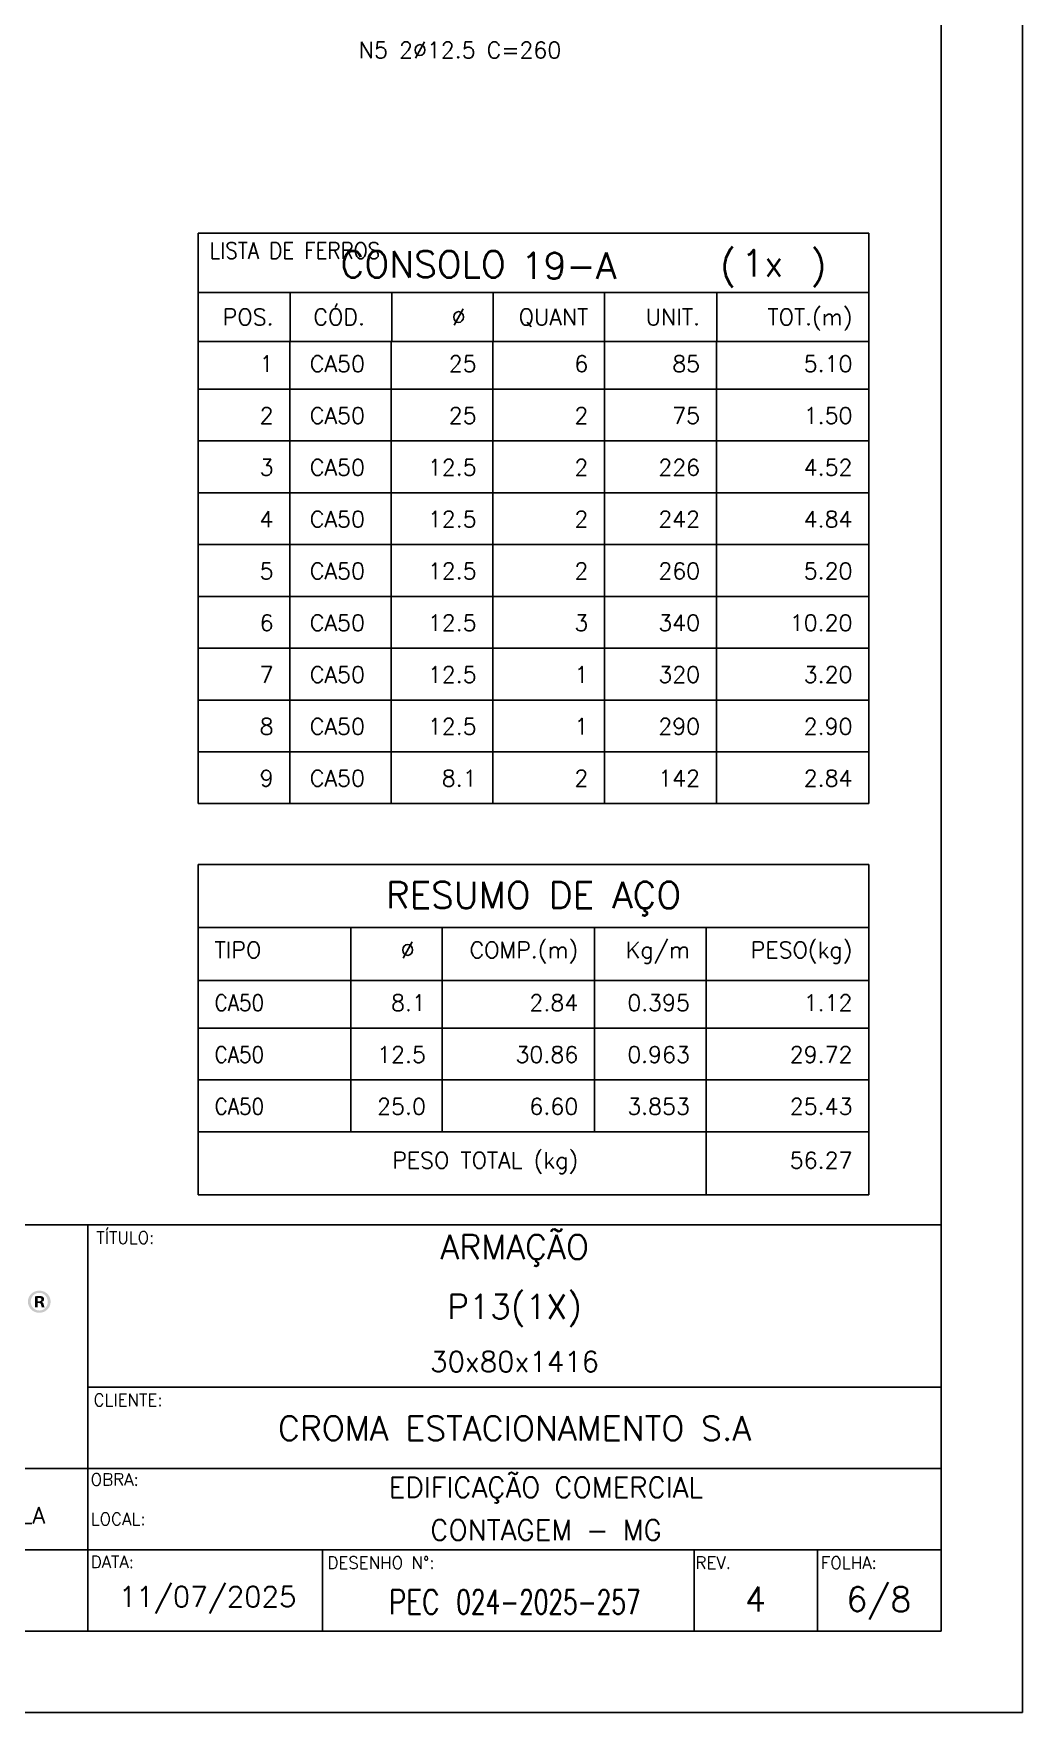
# Model space of a CAD drawing. Header units: centimetres. Extents: x 1658 to 27871, y 8240 to 11444.
# Drawn here: x 21602 to 22514, y 8240 to 9789 of the extents above; entities that cross this region are included whole.
import ezdxf
from ezdxf.enums import TextEntityAlignment as Align

# ---------------------------------------------------------------- set-up
doc = ezdxf.new("R2010")
doc.units = ezdxf.units.CM
doc.header["$LTSCALE"] = 50
doc.header["$MEASUREMENT"] = 0
for name, color, linetype in [('FORMATO-PRECON', 2, 'Continuous'), ('HACHURAS-PRECON', 1, 'Continuous'), ('LINHA-02-PRECON', 2, 'Continuous'), ('ListaF', 3, 'Continuous'), ('X1', 2, 'Continuous')]:
    doc.layers.add(name, color=color, linetype=linetype)
doc.styles.add('PRECON-ROMANS', font='romans.shx')
doc.styles.add('R60', font='ROMANS.shx', dxfattribs={"height": 2})
doc.styles.add('ROMANS', font='ROMANS.SHX', dxfattribs={"oblique": 15, "height": 3})
doc.styles.get("Standard").update_dxf_attribs({"font": 'romans.shx'})

# ---------------------------------------------------------------- blocks, each defined once
blk = doc.blocks.new('A$C2E607E54')
at = {"layer": 'FORMATO-PRECON'}
blk.add_lwpolyline([(0, 4200), (2970, 4200), (2970, 0), (0, 0)], close=True, dxfattribs=at)
at = {"layer": 'FORMATO-PRECON', "color": 6}
blk.add_lwpolyline([(100, 3950), (2870, 3950), (2870, 100), (100, 100)], close=True, dxfattribs=at)
blk = doc.blocks.new('CARIMBO')
at = {"linetype": 'Continuous', "true_color": 0x9c0000}
h = blk.add_hatch(color=14, dxfattribs=at)
h.paths.add_polyline_path([(-1102.4, 393.8), (-1102.1, 394), (-1101.8, 394.2), (-1101.5, 394.5), (-1101.3, 394.7), (-1101, 394.9), (-1100.7, 395.1), (-1100.5, 395.3), (-1100.2, 395.5), (-1100, 395.7), (-1099.8, 396), (-1099.6, 396.2), (-1099.4, 396.4), (-1099.1, 396.7), (-1098.9, 396.9), (-1098.7, 397.2), (-1098.5, 397.5), (-1098.3, 397.7), (-1098.1, 398), (-1098, 398.3), (-1097.8, 398.5), (-1097.6, 398.8), (-1097.4, 399.2), (-1097.3, 399.4), (-1097.2, 399.7), (-1097, 400), (-1096.9, 400.3), (-1096.8, 400.7), (-1096.7, 401), (-1096.6, 401.3), (-1096.5, 401.6), (-1096.4, 402), (-1096.4, 402.3), (-1096.2, 402.6), (-1096.2, 403), (-1096.1, 403.3), (-1096.1, 403.7), (-1096, 404), (-1096, 404.3), (-1096, 404.7), (-1095.9, 405), (-1095.9, 405.4), (-1095.9, 405.8), (-1096, 406.1), (-1096, 406.5), (-1096, 406.8), (-1096.1, 407.1), (-1096.1, 407.5), (-1096.2, 407.8), (-1096.2, 408.2), (-1096.4, 408.5), (-1096.4, 408.8), (-1096.5, 409.1), (-1096.6, 409.5), (-1096.7, 409.8), (-1096.8, 410.1), (-1096.9, 410.4), (-1097, 410.7), (-1097.2, 411), (-1097.3, 411.3), (-1097.4, 411.6), (-1097.6, 411.9), (-1097.8, 412.2), (-1098, 412.5), (-1098.1, 412.7), (-1098.3, 413), (-1098.5, 413.3), (-1098.7, 413.5), (-1098.9, 413.8), (-1099.1, 414.1), (-1099.3, 414.3), (-1099.6, 414.6), (-1099.8, 414.8), (-1100, 415), (-1100.2, 415.2), (-1100.4, 415.5), (-1100.7, 415.7), (-1101, 415.9), (-1101.3, 416.1), (-1101.5, 416.3), (-1101.7, 416.5), (-1102, 416.7), (-1102.3, 416.8), (-1102.6, 417), (-1102.9, 417.2), (-1103.2, 417.4), (-1103.4, 417.5), (-1103.8, 417.6), (-1104.1, 417.8), (-1104.4, 417.9), (-1104.7, 418), (-1105, 418.1), (-1105.4, 418.2), (-1105.6, 418.3), (-1106, 418.5), (-1106.3, 418.5), (-1106.6, 418.6), (-1107, 418.7), (-1107.3, 418.7), (-1107.7, 418.8), (-1108, 418.9), (-1108.4, 418.9), (-1108.7, 418.9), (-1109, 418.9), (-1109.4, 418.9), (-1109.8, 418.9), (-1110.1, 418.9), (-1110.5, 418.9), (-1110.9, 418.9), (-1111.2, 418.9), (-1111.6, 418.9), (-1112, 418.8), (-1112.3, 418.7), (-1112.6, 418.7), (-1113, 418.6), (-1113.3, 418.5), (-1113.7, 418.5), (-1114, 418.3), (-1114.4, 418.2), (-1114.6, 418.1), (-1115, 418), (-1115.3, 417.9), (-1115.6, 417.8), (-1115.9, 417.6), (-1116.2, 417.5), (-1116.5, 417.4), (-1116.8, 417.2), (-1117.1, 417), (-1117.4, 416.8), (-1117.7, 416.7), (-1118, 416.5), (-1118.2, 416.3), (-1118.5, 416.1), (-1118.8, 415.9), (-1119.1, 415.7), (-1119.3, 415.5), (-1119.5, 415.2), (-1119.7, 415), (-1120, 414.8), (-1120.2, 414.6), (-1120.4, 414.3), (-1120.7, 414.1), (-1120.9, 413.8), (-1121.1, 413.5), (-1121.3, 413.3), (-1121.4, 413), (-1121.6, 412.7), (-1121.9, 412.5), (-1122, 412.2), (-1122.2, 411.9), (-1122.3, 411.6), (-1122.5, 411.3), (-1122.6, 411), (-1122.7, 410.7), (-1122.9, 410.4), (-1123, 410.1), (-1123.1, 409.8), (-1123.2, 409.5), (-1123.4, 409.1), (-1123.4, 408.8), (-1123.5, 408.5), (-1123.6, 408.2), (-1123.6, 407.8), (-1123.7, 407.5), (-1123.8, 407.1), (-1123.8, 406.8), (-1123.8, 406.5), (-1123.8, 406.1), (-1123.8, 405.8), (-1123.8, 405.4), (-1123.8, 405), (-1123.8, 404.7), (-1123.8, 404.3), (-1123.8, 404), (-1123.8, 403.7), (-1123.7, 403.3), (-1123.6, 403), (-1123.6, 402.6), (-1123.5, 402.3), (-1123.4, 402), (-1123.4, 401.6), (-1123.2, 401.3), (-1123.1, 401), (-1123, 400.7), (-1122.9, 400.3), (-1122.7, 400), (-1122.6, 399.7), (-1122.5, 399.4), (-1122.3, 399.2), (-1122.2, 398.8), (-1122, 398.5), (-1121.9, 398.3), (-1121.6, 398), (-1121.4, 397.7), (-1121.3, 397.5), (-1121.1, 397.2), (-1120.9, 396.9), (-1120.7, 396.7), (-1120.5, 396.4), (-1120.2, 396.2), (-1120, 396), (-1119.7, 395.7), (-1119.5, 395.5), (-1119.3, 395.3), (-1119.1, 395.1), (-1118.8, 394.9), (-1118.5, 394.7), (-1118.2, 394.5), (-1118, 394.2), (-1117.7, 394), (-1117.4, 393.8), (-1117.1, 393.7), (-1116.9, 393.5), (-1116.5, 393.4), (-1116.3, 393.2), (-1115.9, 393.1), (-1115.6, 393), (-1115.3, 392.8), (-1115, 392.7), (-1114.7, 392.5), (-1114.4, 392.5), (-1114, 392.3), (-1113.7, 392.3), (-1113.4, 392.1), (-1113.1, 392.1), (-1112.7, 392), (-1112.4, 391.9), (-1112, 391.9), (-1111.6, 391.9), (-1111.3, 391.8), (-1110.9, 391.8), (-1110.6, 391.7), (-1110.3, 391.7), (-1109.9, 391.7), (-1109.5, 391.7), (-1109.2, 391.7), (-1108.8, 391.8), (-1108.4, 391.8), (-1108.1, 391.9), (-1107.7, 391.9), (-1107.4, 391.9), (-1107.1, 392), (-1106.7, 392.1), (-1106.4, 392.1), (-1106, 392.3), (-1105.7, 392.3), (-1105.4, 392.5), (-1105.1, 392.5), (-1104.7, 392.7), (-1104.4, 392.8), (-1104.1, 393), (-1103.8, 393.1), (-1103.5, 393.2), (-1103.2, 393.4), (-1102.9, 393.5), (-1102.6, 393.7)])
h.paths.add_polyline_path([(-1106.6, 395), (-1106.9, 394.9), (-1107.1, 394.9), (-1107.4, 394.8), (-1107.7, 394.7), (-1107.9, 394.7), (-1108.1, 394.7), (-1108.4, 394.6), (-1108.7, 394.6), (-1109, 394.6), (-1109.2, 394.6), (-1109.5, 394.5), (-1109.8, 394.5), (-1110.1, 394.5), (-1110.3, 394.6), (-1110.6, 394.6), (-1110.9, 394.6), (-1111.1, 394.7), (-1111.4, 394.7), (-1111.7, 394.7), (-1112, 394.8), (-1112.2, 394.8), (-1112.5, 394.9), (-1112.7, 394.9), (-1113, 395), (-1113.3, 395.1), (-1113.5, 395.2), (-1113.7, 395.3), (-1114, 395.4), (-1114.2, 395.5), (-1114.5, 395.6), (-1114.7, 395.7), (-1114.9, 395.8), (-1115.2, 396), (-1115.4, 396.1), (-1115.6, 396.2), (-1115.8, 396.4), (-1116, 396.6), (-1116.2, 396.7), (-1116.4, 396.8), (-1116.6, 397), (-1116.8, 397.2), (-1117, 397.3), (-1117.1, 397.5), (-1117.4, 397.7), (-1117.5, 397.9), (-1117.7, 398.1), (-1117.8, 398.3), (-1118, 398.5), (-1118.2, 398.7), (-1118.3, 398.9), (-1118.4, 399.1), (-1118.6, 399.3), (-1118.8, 399.5), (-1118.9, 399.8), (-1119, 400), (-1119.1, 400.2), (-1119.3, 400.5), (-1119.3, 400.7), (-1119.5, 400.9), (-1119.5, 401.1), (-1119.7, 401.4), (-1119.7, 401.6), (-1119.8, 401.9), (-1119.9, 402.2), (-1120, 402.4), (-1120.1, 402.6), (-1120.1, 402.9), (-1120.1, 403.2), (-1120.2, 403.5), (-1120.3, 403.7), (-1120.3, 404), (-1120.4, 404.3), (-1120.4, 404.5), (-1120.4, 404.8), (-1120.4, 405.1), (-1120.4, 405.4), (-1120.4, 405.6), (-1120.4, 405.9), (-1120.4, 406.2), (-1120.4, 406.5), (-1120.3, 406.7), (-1120.3, 407), (-1120.2, 407.3), (-1120.1, 407.5), (-1120.1, 407.8), (-1120.1, 408.1), (-1120, 408.4), (-1119.9, 408.6), (-1119.8, 408.8), (-1119.7, 409.1), (-1119.7, 409.3), (-1119.6, 409.6), (-1119.5, 409.9), (-1119.3, 410.1), (-1119.3, 410.3), (-1119.1, 410.5), (-1119, 410.7), (-1118.9, 411), (-1118.8, 411.2), (-1118.6, 411.4), (-1118.5, 411.6), (-1118.3, 411.8), (-1118.2, 412), (-1118, 412.2), (-1117.9, 412.5), (-1117.7, 412.7), (-1117.6, 412.9), (-1117.4, 413.1), (-1117.2, 413.2), (-1117, 413.4), (-1116.8, 413.5), (-1116.6, 413.7), (-1116.5, 413.9), (-1116.3, 414.1), (-1116.1, 414.2), (-1115.9, 414.4), (-1115.6, 414.5), (-1115.4, 414.6), (-1115.2, 414.8), (-1115, 414.9), (-1114.8, 415), (-1114.5, 415.2), (-1114.3, 415.2), (-1114.1, 415.4), (-1113.8, 415.5), (-1113.6, 415.6), (-1113.3, 415.7), (-1113.1, 415.7), (-1112.9, 415.8), (-1112.6, 415.9), (-1112.3, 415.9), (-1112.1, 416), (-1111.8, 416.1), (-1111.6, 416.1), (-1111.3, 416.1), (-1111, 416.1), (-1110.7, 416.2), (-1110.5, 416.2), (-1110.2, 416.2), (-1109.9, 416.2), (-1109.6, 416.2), (-1109.4, 416.2), (-1109.1, 416.2), (-1108.8, 416.1), (-1108.6, 416.1), (-1108.3, 416.1), (-1108, 416.1), (-1107.7, 416), (-1107.5, 415.9), (-1107.3, 415.9), (-1107, 415.8), (-1106.7, 415.7), (-1106.5, 415.7), (-1106.2, 415.6), (-1106, 415.5), (-1105.8, 415.4), (-1105.6, 415.2), (-1105.3, 415.1), (-1105.1, 415), (-1104.8, 414.9), (-1104.6, 414.8), (-1104.4, 414.6), (-1104.2, 414.5), (-1104, 414.4), (-1103.8, 414.2), (-1103.6, 414), (-1103.4, 413.9), (-1103.2, 413.7), (-1103, 413.5), (-1102.8, 413.4), (-1102.6, 413.2), (-1102.4, 413), (-1102.3, 412.9), (-1102.1, 412.7), (-1101.9, 412.5), (-1101.7, 412.2), (-1101.6, 412), (-1101.5, 411.8), (-1101.3, 411.6), (-1101.2, 411.4), (-1101.1, 411.2), (-1100.9, 411), (-1100.8, 410.7), (-1100.6, 410.5), (-1100.6, 410.3), (-1100.4, 410.1), (-1100.3, 409.8), (-1100.2, 409.6), (-1100.2, 409.3), (-1100, 409), (-1100, 408.8), (-1099.9, 408.6), (-1099.8, 408.3), (-1099.8, 408), (-1099.7, 407.8), (-1099.6, 407.5), (-1099.6, 407.2), (-1099.6, 407), (-1099.6, 406.7), (-1099.5, 406.5), (-1099.5, 406.1), (-1099.5, 405.8), (-1099.4, 405.6), (-1099.4, 405.3), (-1099.4, 405), (-1099.5, 404.8), (-1099.5, 404.5), (-1099.5, 404.2), (-1099.6, 403.9), (-1099.6, 403.7), (-1099.6, 403.4), (-1099.6, 403.1), (-1099.7, 402.8), (-1099.8, 402.6), (-1099.8, 402.4), (-1099.9, 402.1), (-1100, 401.8), (-1100, 401.6), (-1100.2, 401.3), (-1100.2, 401.1), (-1100.3, 400.9), (-1100.4, 400.6), (-1100.5, 400.4), (-1100.6, 400.2), (-1100.8, 399.9), (-1100.9, 399.7), (-1101.1, 399.5), (-1101.2, 399.3), (-1101.3, 399), (-1101.5, 398.8), (-1101.6, 398.6), (-1101.7, 398.4), (-1101.9, 398.2), (-1102.1, 398.1), (-1102.2, 397.9), (-1102.4, 397.7), (-1102.6, 397.5), (-1102.8, 397.3), (-1103, 397.1), (-1103.2, 397), (-1103.3, 396.8), (-1103.5, 396.6), (-1103.7, 396.5), (-1103.9, 396.4), (-1104.1, 396.2), (-1104.3, 396.1), (-1104.5, 396), (-1104.8, 395.8), (-1105, 395.7), (-1105.2, 395.5), (-1105.5, 395.5), (-1105.7, 395.3), (-1105.9, 395.3), (-1106.2, 395.1), (-1106.4, 395.1)], flags=16)
h.paths.add_polyline_path([(-1106.6, 398.3), (-1106.8, 398.5), (-1106.9, 398.8), (-1107, 399), (-1107.1, 399.2), (-1107.1, 399.4), (-1107.2, 399.6), (-1107.3, 399.8), (-1107.3, 400), (-1107.4, 400.2), (-1107.5, 400.5), (-1107.5, 400.8), (-1107.6, 401.1), (-1107.7, 401.3), (-1107.7, 401.7), (-1107.7, 401.9), (-1107.8, 402.2), (-1107.9, 402.4), (-1108, 402.6), (-1108.1, 402.8), (-1108.3, 402.9), (-1108.4, 403.1), (-1108.6, 403.3), (-1108.8, 403.3), (-1109, 403.5), (-1109.2, 403.5), (-1109.4, 403.6), (-1109.6, 403.7), (-1109.9, 403.7), (-1110.2, 403.7), (-1110.5, 403.7), (-1112, 403.7), (-1112, 398.3), (-1115.2, 398.3), (-1115.2, 411.9), (-1114.9, 412), (-1114.7, 412), (-1114.4, 412), (-1114.1, 412), (-1113.9, 412.1), (-1113.5, 412.1), (-1113.3, 412.2), (-1112.9, 412.2), (-1112.6, 412.2), (-1112.2, 412.2), (-1111.9, 412.2), (-1111.6, 412.3), (-1111.1, 412.3), (-1110.7, 412.3), (-1110.5, 412.3), (-1110.3, 412.3), (-1110.1, 412.3), (-1109.9, 412.3), (-1109.7, 412.3), (-1109.5, 412.3), (-1109.2, 412.3), (-1109, 412.3), (-1108.8, 412.3), (-1108.6, 412.3), (-1108.3, 412.2), (-1107.9, 412.2), (-1107.6, 412.2), (-1107.3, 412.1), (-1107, 412), (-1106.8, 412), (-1106.5, 411.9), (-1106.3, 411.8), (-1106, 411.7), (-1105.8, 411.6), (-1105.7, 411.5), (-1105.5, 411.4), (-1105.3, 411.2), (-1105, 411), (-1104.7, 410.7), (-1104.5, 410.4), (-1104.4, 410.3), (-1104.3, 410.1), (-1104.2, 409.9), (-1104.1, 409.7), (-1104.1, 409.5), (-1104, 409.3), (-1104, 409), (-1103.9, 408.8), (-1103.9, 408.6), (-1103.9, 408.4), (-1103.9, 408.1), (-1104, 407.8), (-1104.1, 407.5), (-1104.1, 407.2), (-1104.3, 407), (-1104.4, 406.7), (-1104.5, 406.5), (-1104.7, 406.3), (-1104.9, 406.1), (-1105.1, 405.9), (-1105.4, 405.8), (-1105.6, 405.6), (-1105.9, 405.5), (-1106.2, 405.4), (-1106.4, 405.2), (-1106.7, 405.2), (-1106.7, 405), (-1106.5, 404.9), (-1106.2, 404.8), (-1106, 404.7), (-1105.8, 404.5), (-1105.7, 404.4), (-1105.5, 404.2), (-1105.4, 404.1), (-1105.2, 403.9), (-1105, 403.7), (-1104.9, 403.4), (-1104.8, 403.2), (-1104.7, 402.9), (-1104.6, 402.6), (-1104.5, 402.3), (-1104.4, 402), (-1104.3, 401.7), (-1104.3, 401.5), (-1104.3, 401.3), (-1104.2, 400.9), (-1104.1, 400.7), (-1104.1, 400.3), (-1104, 400.1), (-1103.9, 399.8), (-1103.9, 399.6), (-1103.8, 399.4), (-1103.7, 399.2), (-1103.6, 399.1), (-1103.5, 398.8), (-1103.4, 398.5), (-1103.3, 398.3)], flags=0)
h.paths.add_polyline_path([(-1109.2, 406), (-1109.5, 406), (-1109.8, 406), (-1110.1, 406), (-1110.5, 406), (-1112, 406), (-1112, 409.9), (-1111.6, 409.9), (-1111.5, 409.9), (-1111.3, 410), (-1111, 410), (-1110.7, 410), (-1110.5, 410), (-1110.2, 410), (-1109.9, 410), (-1109.5, 410), (-1109.2, 409.9), (-1108.9, 409.9), (-1108.6, 409.8), (-1108.4, 409.7), (-1108.2, 409.6), (-1108, 409.5), (-1107.8, 409.3), (-1107.7, 409.2), (-1107.6, 409), (-1107.5, 408.8), (-1107.4, 408.6), (-1107.3, 408.4), (-1107.3, 408.2), (-1107.3, 408), (-1107.3, 407.7), (-1107.4, 407.5), (-1107.5, 407.3), (-1107.5, 407.1), (-1107.7, 406.9), (-1107.8, 406.7), (-1108, 406.6), (-1108.2, 406.5), (-1108.4, 406.3), (-1108.7, 406.2), (-1109, 406.1)], flags=0)
h = blk.add_hatch(color=14, dxfattribs=at)
h.paths.add_polyline_path([(-1104.1, 400.7), (-1104.2, 400.9), (-1104.3, 401.3), (-1104.3, 401.5), (-1104.3, 401.7), (-1104.4, 402), (-1104.5, 402.3), (-1104.6, 402.6), (-1104.7, 402.9), (-1104.8, 403.2), (-1104.9, 403.4), (-1105, 403.7), (-1105.2, 403.9), (-1105.4, 404.1), (-1105.5, 404.2), (-1105.7, 404.4), (-1105.8, 404.5), (-1106, 404.7), (-1106.2, 404.8), (-1106.5, 404.9), (-1106.7, 405), (-1106.7, 405.2), (-1106.4, 405.2), (-1106.2, 405.4), (-1105.9, 405.5), (-1105.6, 405.6), (-1105.4, 405.8), (-1105.1, 405.9), (-1104.9, 406.1), (-1104.7, 406.3), (-1104.5, 406.5), (-1104.4, 406.7), (-1104.3, 407), (-1104.1, 407.2), (-1104.1, 407.5), (-1104, 407.8), (-1103.9, 408.1), (-1103.9, 408.4), (-1103.9, 408.6), (-1103.9, 408.8), (-1104, 409), (-1104, 409.3), (-1104.1, 409.5), (-1104.1, 409.7), (-1104.2, 409.9), (-1104.3, 410.1), (-1104.4, 410.3), (-1104.5, 410.4), (-1104.7, 410.7), (-1105, 411), (-1105.3, 411.2), (-1105.5, 411.4), (-1105.7, 411.5), (-1105.8, 411.6), (-1106, 411.7), (-1106.3, 411.8), (-1106.5, 411.9), (-1106.8, 412), (-1107, 412), (-1107.3, 412.1), (-1107.6, 412.2), (-1107.9, 412.2), (-1108.3, 412.2), (-1108.6, 412.3), (-1108.8, 412.3), (-1109, 412.3), (-1109.2, 412.3), (-1109.5, 412.3), (-1109.7, 412.3), (-1109.9, 412.3), (-1110.1, 412.3), (-1110.3, 412.3), (-1110.5, 412.3), (-1110.7, 412.3), (-1111.1, 412.3), (-1111.6, 412.3), (-1111.9, 412.2), (-1112.2, 412.2), (-1112.6, 412.2), (-1112.9, 412.2), (-1113.3, 412.2), (-1113.5, 412.1), (-1113.9, 412.1), (-1114.1, 412), (-1114.4, 412), (-1114.7, 412), (-1114.9, 412), (-1115.2, 411.9), (-1115.2, 398.3), (-1112, 398.3), (-1112, 403.7), (-1110.5, 403.7), (-1110.2, 403.7), (-1109.9, 403.7), (-1109.6, 403.7), (-1109.4, 403.6), (-1109.2, 403.5), (-1109, 403.5), (-1108.8, 403.3), (-1108.6, 403.3), (-1108.4, 403.1), (-1108.3, 402.9), (-1108.1, 402.8), (-1108, 402.6), (-1107.9, 402.4), (-1107.8, 402.2), (-1107.7, 401.9), (-1107.7, 401.7), (-1107.7, 401.3), (-1107.6, 401.1), (-1107.5, 400.8), (-1107.5, 400.5), (-1107.4, 400.2), (-1107.3, 400), (-1107.3, 399.8), (-1107.2, 399.6), (-1107.1, 399.4), (-1107.1, 399.2), (-1107, 399), (-1106.9, 398.8), (-1106.8, 398.5), (-1106.6, 398.3), (-1103.3, 398.3), (-1103.4, 398.5), (-1103.5, 398.8), (-1103.6, 399.1), (-1103.7, 399.2), (-1103.8, 399.4), (-1103.9, 399.6), (-1103.9, 399.8), (-1104, 400.1), (-1104.1, 400.3)])
h.paths.add_polyline_path([(-1108.4, 406.3), (-1108.7, 406.2), (-1109, 406.1), (-1109.2, 406), (-1109.5, 406), (-1109.8, 406), (-1110.1, 406), (-1110.5, 406), (-1112, 406), (-1112, 409.9), (-1111.6, 409.9), (-1111.5, 409.9), (-1111.3, 410), (-1111, 410), (-1110.7, 410), (-1110.5, 410), (-1110.2, 410), (-1109.9, 410), (-1109.5, 410), (-1109.2, 409.9), (-1108.9, 409.9), (-1108.6, 409.8), (-1108.4, 409.7), (-1108.2, 409.6), (-1108, 409.5), (-1107.8, 409.3), (-1107.7, 409.2), (-1107.6, 409), (-1107.5, 408.8), (-1107.4, 408.6), (-1107.3, 408.4), (-1107.3, 408.2), (-1107.3, 408), (-1107.3, 407.7), (-1107.4, 407.5), (-1107.5, 407.3), (-1107.5, 407.1), (-1107.7, 406.9), (-1107.8, 406.7), (-1108, 406.6), (-1108.2, 406.5)], flags=16)
at = {"layer": 'FORMATO-PRECON', "color": 6}
for p, q in [((-1050, 0), (-1050, 500)), ((-1050, 300), (0, 300)), ((-1750, 200), (0, 200)), ((-1750, 100), (0, 100)), ((-303.9, 0), (-303.9, 100)), ((-152, 0), (-152, 100))]:
    blk.add_line(p, q, dxfattribs=at)
blk.add_lwpolyline([(-1750, 500), (0, 500), (0, 0), (-1750, 0)], close=True, dxfattribs=at)
blk.add_lwpolyline([(-761.3, 0), (-761.3, 100)], dxfattribs=at)
at = {"layer": 'FORMATO-PRECON', "style": 'ROMANS'}
for s, p in [('TÍTULO:', (-1039.6, 476.7)), ('CLIENTE:', (-1043.1, 277)), ('OBRA:', (-1046.6, 179.1)), ('LOCAL:', (-1046.6, 130.5)), ('DATA:', (-1046.6, 77.7)), ('DESENHO N%%d:', (-755.3, 76.7)), ('REV.', (-302.3, 76.7)), ('FOLHA:', (-148, 76.7))]:
    blk.add_text(s, height=15, dxfattribs=at).set_placement(p)
at = {"layer": 'FORMATO-PRECON', "color": 4, "linetype": 'ByBlock', "style": 'R60', "width": 0.8}
blk.add_text('PEC', height=30, dxfattribs=at).set_placement((-679.9, 21))
at = {"layer": 'FORMATO-PRECON', "color": 5, "style": 'PRECON-ROMANS', "flags": 8}
for p in [(-524.8, 472.6), (-525, 423), (-525, 399.4), (-525, 376)]:
    blk.add_attdef('X', text='', height=30, dxfattribs=at).set_placement(p, align=Align.MIDDLE_CENTER)
at = {"layer": 'FORMATO-PRECON', "color": 3, "style": 'PRECON-ROMANS', "flags": 8}
for p in [(-525, 331.7), (-486.3, 177), (-486.3, 124.4)]:
    blk.add_attdef('X', text='', height=25, dxfattribs=at).set_placement(p, align=Align.MIDDLE_CENTER)
at = {"layer": 'FORMATO-PRECON', "color": 4, "style": 'PRECON-ROMANS', "flags": 8}
for p in [(-525, 249.6), (-483.3, 36), (-228.7, 39.4), (-76.7, 39.4)]:
    blk.add_attdef('X', text='', height=30, dxfattribs=at).set_placement(p, align=Align.MIDDLE_CENTER)
at = {"layer": 'FORMATO-PRECON', "color": 2, "style": 'PRECON-ROMANS', "flags": 8}
for height, p in [(20, (-1635.8, 142.3)), (20, (-1402.5, 142.3)), (20, (-1169.1, 142.3)), (20, (-1635.8, 42.3)), (30, (-902.7, 42.3))]:
    blk.add_attdef('X', text='', height=height, dxfattribs=at).set_placement(p, align=Align.MIDDLE_CENTER)
blk = doc.blocks.new('LISTA DE FERROS CONSOLO')
at = {"color": 2}
for p, q in [((0, 0), (0, 100)), ((0, 100), (618.8, 100)), ((618.8, 100), (618.8, 0)), ((0, 45), (618.8, 45)), ((84.7, 45), (84.7, 0)), ((178.5, 45), (178.5, 0)), ((272.2, 45), (272.2, 0)), ((375, 45), (375, 0)), ((478.5, 45), (478.5, 0)), ((0, 0), (618.8, 0))]:
    blk.add_line(p, q, dxfattribs=at)
at = {"color": 4}
blk.add_text(' CONSOLO', height=24.38, dxfattribs=at).set_placement((199.2, 71.2), align=Align.MIDDLE_CENTER)
for s, p in [('(', (481.6, 58.2)), (')', (565, 58.2))]:
    blk.add_text(s, height=24.4, dxfattribs=at).set_placement(p)
at = {"color": 2}
for s, p in [('CÓD.', (153.8, 22.5)), ('TOT.(m)', (603.8, 22.5)), ('POS.', (69.4, 22.5)), ('Ø ', (256.9, 22.5)), ('QUANT', (360, 22.5)), ('UNIT.', (463.1, 22.5))]:
    blk.add_text(s, height=15, dxfattribs=at).set_placement(p, align=Align.MIDDLE_RIGHT)
at = {"color": 4, "insert": (89.1, 91.3), "char_height": 15, "width": 150.567, "attachment_point": 2}
blk.add_mtext('{\\W0.9;LISTA DE FERROS}', dxfattribs=at)
at = {"color": 4}
for tag, p in [('C', (297.9, 57.6)), ('D', (501.2, 60))]:
    blk.add_attdef(tag, p, '', height=24.4, dxfattribs=at)

msp = doc.modelspace()

# ---------------------------------------------------------------- linework, layer by layer
at = {"layer": 'FORMATO-PRECON', "color": 6}
msp.add_lwpolyline([(22439.38, 8689.61), (20361.88, 8689.61), (20361.88, 8314.61), (22439.38, 8314.61)], close=True, dxfattribs=at)
at = {"layer": 'ListaF', "color": 2}
for p, q in [((21753.75, 9504.8), (22372.5, 9504.8)), ((21753.75, 9078.24), (21753.75, 9504.8)), ((21838.13, 9504.8), (21838.13, 9078.24)), ((21931.88, 9504.8), (21931.88, 9078.24)), ((22025.63, 9504.8), (22025.63, 9078.24)), ((22128.75, 9504.8), (22128.75, 9078.24)), ((22231.88, 9504.8), (22231.88, 9078.24)), ((22372.5, 9504.8), (22372.5, 9078.24)), ((21753.75, 9460.74), (22372.5, 9460.74)), ((21753.75, 9412.93), (22372.5, 9412.93)), ((21753.75, 9365.12), (22372.5, 9365.12)), ((21753.75, 9317.3), (22372.5, 9317.3)), ((21753.75, 9269.49), (22372.5, 9269.49)), ((21753.75, 9221.68), (22372.5, 9221.68)), ((21753.75, 9173.87), (22372.5, 9173.87)), ((21753.75, 9126.05), (22372.5, 9126.05)), ((21753.75, 9078.24), (22372.5, 9078.24)), ((21753.75, 8717.3), (21753.75, 9021.99)), ((21753.75, 9021.99), (22372.5, 9021.99)), ((22372.5, 9021.99), (22372.5, 8717.3)), ((21753.75, 8963.87), (22372.5, 8963.87)), ((21894.38, 8963.87), (21894.38, 8775.43)), ((21978.75, 8963.87), (21978.75, 8775.43)), ((22119.38, 8963.87), (22119.38, 8775.43)), ((22222.5, 8963.87), (22222.5, 8717.3)), ((21753.75, 8915.12), (22372.5, 8915.12)), ((21753.75, 8871.05), (22372.5, 8871.05)), ((21753.75, 8823.24), (22372.5, 8823.24)), ((21753.75, 8775.43), (22372.5, 8775.43)), ((22372.5, 8717.3), (21753.75, 8717.3))]:
    msp.add_line(p, q, dxfattribs=at)

# ---------------------------------------------------------------- block references
at = {"layer": 'FORMATO-PRECON'}
ref = msp.add_blockref('CARIMBO', (22439.38, 8314.61), dxfattribs=dict(at, xscale=0.7499999918802306, yscale=0.7499999918802306, zscale=0.7499999918802306))
ref.add_attrib('X', 'ARMAÇÃO', dxfattribs={"color": 5, "height": 22.5, "style": 'PRECON-ROMANS', "flags": 8}).set_placement((22045.76, 8669.08), align=Align.MIDDLE_CENTER)
ref.add_attrib('X', 'P13(1X)', dxfattribs={"color": 5, "height": 22.5, "style": 'PRECON-ROMANS', "flags": 8}).set_placement((22045.65, 8614.13), align=Align.MIDDLE_CENTER)
ref.add_attrib('X', '30x80x1416', dxfattribs={"color": 3, "height": 18.75, "style": 'PRECON-ROMANS', "flags": 8}).set_placement((22045.65, 8563.36), align=Align.MIDDLE_CENTER)
ref.add_attrib('X', 'CROMA ESTACIONAMENTO S.A', dxfattribs={"color": 4, "height": 22.5, "style": 'PRECON-ROMANS', "flags": 8}).set_placement((22045.65, 8501.8), align=Align.MIDDLE_CENTER)
ref.add_attrib('X', 'EDIFICAÇÃO COMERCIAL', dxfattribs={"color": 3, "height": 18.75, "style": 'PRECON-ROMANS', "flags": 8}).set_placement((22074.64, 8447.33), align=Align.MIDDLE_CENTER)
ref.add_attrib('X', 'CONTAGEM - MG', dxfattribs={"color": 3, "height": 18.75, "style": 'PRECON-ROMANS', "flags": 8}).set_placement((22074.64, 8407.92), align=Align.MIDDLE_CENTER)
ref.add_attrib('X', 'S/ESCALA', dxfattribs={"color": 2, "height": 15, "style": 'PRECON-ROMANS'}).set_placement((21562.53, 8421.37), align=Align.MIDDLE_CENTER)
ref.add_attrib('X', '11/07/2025', dxfattribs={"color": 2, "height": 18.75, "style": 'PRECON-ROMANS'}).set_placement((21762.33, 8346.37), align=Align.MIDDLE_CENTER)
ref.add_attrib('X', '024-2025-257', dxfattribs={"color": 4, "height": 22.5, "style": 'PRECON-ROMANS', "width": 0.7}).set_placement((22076.89, 8341.59), align=Align.MIDDLE_CENTER)
ref.add_attrib('X', '4', dxfattribs={"color": 4, "height": 22.5, "style": 'PRECON-ROMANS'}).set_placement((22267.89, 8344.14), align=Align.MIDDLE_CENTER)
ref.add_attrib('X', '6/8', dxfattribs={"color": 4, "height": 22.5, "style": 'PRECON-ROMANS'}).set_placement((22381.86, 8344.14), align=Align.MIDDLE_CENTER)
at = {"layer": 'HACHURAS-PRECON', "xscale": 0.7499999999999996, "yscale": 0.7499999999999996, "zscale": 0.7499999999999996}
msp.add_blockref('A$C2E607E54', (20286.88, 8239.61), dxfattribs=at)
at = {"layer": 'LINHA-02-PRECON'}
msp.add_blockref('LISTA DE FERROS CONSOLO', (21753.75, 9504.8), dxfattribs=at).add_auto_attribs({'D': '1x', 'C': '19-A'})

# ---------------------------------------------------------------- texts
at = {"layer": 'ListaF', "color": 2}
for s, p in [('1', (21823.13, 9484.18)), ('CA50', (21907.5, 9484.18)), ('25', (22010.63, 9484.18)), ('6', (22113.75, 9484.18)), ('85', (22216.88, 9484.18)), ('5.10', (22357.5, 9484.18)), ('2', (21823.13, 9436.37)), ('CA50', (21907.5, 9436.37)), ('25', (22010.63, 9436.37)), ('2', (22113.75, 9436.37)), ('75', (22216.88, 9436.37)), ('1.50', (22357.5, 9436.37)), ('3', (21823.13, 9388.55)), ('CA50', (21907.5, 9388.55)), ('12.5', (22010.63, 9388.55)), ('2', (22113.75, 9388.55)), ('226', (22216.88, 9388.55)), ('4.52', (22357.5, 9388.55)), ('4', (21823.13, 9340.74)), ('CA50', (21907.5, 9340.74)), ('12.5', (22010.63, 9340.74)), ('2', (22113.75, 9340.74)), ('242', (22216.88, 9340.74)), ('4.84', (22357.5, 9340.74)), ('5', (21823.13, 9292.93)), ('CA50', (21907.5, 9292.93)), ('12.5', (22010.63, 9292.93)), ('2', (22113.75, 9292.93)), ('260', (22216.88, 9292.93)), ('5.20', (22357.5, 9292.93)), ('6', (21823.13, 9245.12)), ('CA50', (21907.5, 9245.12)), ('12.5', (22010.63, 9245.12)), ('3', (22113.75, 9245.12)), ('340', (22216.88, 9245.12)), ('10.20', (22357.5, 9245.12)), ('7', (21823.13, 9197.3)), ('CA50', (21907.5, 9197.3)), ('12.5', (22010.63, 9197.3)), ('1', (22113.75, 9197.3)), ('320', (22216.88, 9197.3)), ('3.20', (22357.5, 9197.3)), ('8', (21823.13, 9149.49)), ('CA50', (21907.5, 9149.49)), ('12.5', (22010.63, 9149.49)), ('1', (22113.75, 9149.49)), ('290', (22216.88, 9149.49)), ('2.90', (22357.5, 9149.49)), ('9', (21823.13, 9101.68)), ('CA50', (21907.5, 9101.68)), ('8.1', (22010.63, 9101.68)), ('2', (22113.75, 9101.68)), ('142', (22216.88, 9101.68)), ('2.84', (22357.5, 9101.68)), ('Ø ', (21963.75, 8943.24)), ('COMP.(m)', (22104.38, 8943.24)), ('Kg/m', (22207.5, 8943.24)), ('PESO(kg)', (22357.5, 8943.24)), ('8.1', (21963.75, 8894.49)), ('2.84', (22104.38, 8894.49)), ('0.395', (22207.5, 8894.49)), ('1.12', (22357.5, 8894.49)), ('12.5', (21963.75, 8846.68)), ('30.86', (22104.38, 8846.68)), ('0.963', (22207.5, 8846.68)), ('29.72', (22357.5, 8846.68)), ('25.0', (21963.75, 8798.87)), ('6.60', (22104.38, 8798.87)), ('3.853', (22207.5, 8798.87)), ('25.43', (22357.5, 8798.87)), ('PESO TOTAL (kg)', (22104.38, 8749.18)), ('56.27', (22357.5, 8749.18))]:
    msp.add_text(s, height=15, dxfattribs=at).set_placement(p, align=Align.MIDDLE_RIGHT)
at = {"layer": 'ListaF', "color": 4}
msp.add_text('RESUMO DE AÇO', height=24.375, dxfattribs=at).set_placement((22063.13, 8993.87), align=Align.MIDDLE_CENTER)
at = {"layer": 'ListaF', "color": 2}
msp.add_text('TIPO', height=15, dxfattribs=at).set_placement((21768.75, 8943.24), align=Align.MIDDLE_LEFT)
at = {"layer": 'ListaF', "color": 2, "width": 0.9}
for p in [(21768.75, 8894.49), (21768.75, 8846.68), (21768.75, 8798.87)]:
    msp.add_text('CA50', height=15, dxfattribs=at).set_placement(p, align=Align.MIDDLE_LEFT)
at = {"layer": 'X1', "style": 'PRECON-ROMANS'}
msp.add_text('N5 2%%C12.5 C=260', height=15, dxfattribs=at).set_placement((21901.7, 9766.18))

doc.saveas('drawing.dxf')
